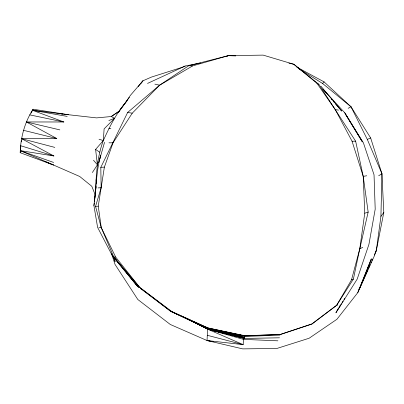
<?xml version="1.0" encoding="UTF-8"?>
<svg xmlns="http://www.w3.org/2000/svg" width="404" height="404" viewBox="0 0 404 404"><rect width="100%" height="100%" fill="white"/><g stroke="black" fill="none" stroke-linecap="round" stroke-linejoin="round"><path stroke-width="0.61" d="M111.605 253.672L115.044 264.443L137.814 299.5L170.281 324.473L207.045 340.542L242.728 348.884L276.897 348.46L309.126 338.244L336.916 319.286L357.772 292.647L374.276 256.05L376.346 250.414L380.916 216.357L381.937 173.73L370.66 137.956L351.02 106.797L324.084 81.896L296.667 67.024M95.405 194.683C96.127 176.452 96.788 157.812 103.323 140.557C109.691 126.432 116.761 112.408 127.134 100.758M95.167 194.733L91.799 186.284L79.74 176.498L53.51 165.024L20.2 152.707C20.579 137.431 24.76 122.114 33.078 109.232L68.231 114.701L96.566 117.892L111.267 116.529L119.135 111.252L124.816 103.687L130.391 95.364L142.976 80.775L151.5 77.063L182.537 67.21L185.163 66.034L200.475 63.034M213.221 341.693L207.045 340.542L207.585 329.159L244.016 338.163L240.405 337.168M207.292 335.295L243.183 344.642L207.585 329.159L243.461 339.37L243.183 344.642L207.045 340.542M92.375 172.518L97.404 164.827L95.602 149.419L103.323 140.557L104.116 128.861L114.59 118.301L111.267 116.529L119.135 111.252L129.351 97.324M20.518 149.576L20.826 146.021M367.716 270.029L359.08 289.643L359.201 288.461M94.708 199.51L94.455 201.975C96.142 186.335 96.536 170.387 100.641 155.136L100.162 158.252M94.839 198.278L96.041 186.577L93.915 205.56L97.611 227.412L112.635 256.282L137.385 286.153L139.38 287.658M20.2 152.707L20.367 151.349M280.063 334.588L311.939 324.059L336.653 305.303L353.389 279.098L359.797 248.713L364.751 213.216L363.221 176.376L355.641 141.183L318.913 84.421L293.814 64.271L263.15 55.116L228.3 55.666L188.703 65.731L159.605 85.199L127.654 112.448L100.813 167.332L101.146 187.708L95.556 206.399L101.252 227.614L113.736 256.894L137.385 286.153M21.452 141.834L21.634 140.637M279.517 337.8L244.481 338.436L244.471 337.593L207.252 328.538L170.771 311.338L139.809 287.502L115.706 257.126L101.252 227.614L98.253 206.171L104.373 167.13L113.039 142.824L132.249 113.186L159.605 85.199L192.708 65.862L228.3 55.666L235.779 55.924M93.915 205.56L94.299 203.187M374.316 255.03L376.346 250.414L383.8 212.484L381.937 173.73L367.292 139.4L351.02 106.797L322.599 83.482L298.132 68.276M140.375 288.411L170.256 310.999L207.252 328.538L244.577 335.956L280.31 334.456L311.903 323.917L336.653 305.303L351.525 279.821L359.797 248.713L368.155 212.08L363.221 176.376L352.056 141.233L335.259 109.575L316.847 83.168L293.814 64.271L288.911 63.125M98.677 162.842L104.535 142.324M359.08 289.643L371.357 258.848L357.772 292.647M368.221 268.872L369.998 264.837M370.761 263.105L371.271 261.954M371.776 260.797L372.538 259.065M33.078 109.232L31.052 113.15M367.453 268.185L368.009 267.074M375.235 252.636L376.346 250.414M338.532 308.106L335.896 312.837L341.41 303.737M342.057 302.667L343.031 301.061M344.001 299.455L344.652 298.384M339.522 306.495L340.178 305.424M280.31 334.456L244.925 335.724L207.989 327.987L207.252 328.538L208.004 329.28L244.481 338.436M380.916 216.357L383.8 212.484M141.041 83.214L142.976 80.775L138.168 86.618M337.209 310.257L338.653 308.499L357.207 279.088L368.918 244.415L375.2 209.166L374.033 174.796L363.378 142.753L344.718 112.751L322.821 88.981L326.836 93.677M118.332 112.186L119.135 111.252L118.15 112.034M322.599 83.482L324.084 81.896M207.474 328.2L244.577 335.956L244.925 335.724M378.694 175.75L381.937 173.73M348.127 108.317L351.02 106.797M147.551 83.416L185.163 66.034M359.797 248.713L362.777 247.42M367.292 139.4L370.66 137.956M226.664 56.338L228.3 55.666M108.853 120.533L114.59 118.301M351.525 279.821L353.389 279.098M364.751 213.216L368.155 212.08M363.221 176.376L366.716 175.77M108.898 128.624L110.863 128.346M95.556 206.399L98.253 206.171M98.046 187.9L101.146 187.708M98.924 227.755L101.252 227.614M100.813 167.332L104.373 167.13M336.653 305.303L337.33 305.262M199.379 324.624L207.252 328.538L244.375 336.481L279.871 335.098M352.056 141.233L355.641 141.183M45.95 161.903L53.51 165.024L20.291 150.642L53.873 155.964L21.564 138.683L56.792 138.527L26.376 121.963L63.837 121.978L32.406 110.247L68.231 114.701L64.499 114.332M108.979 142.809L113.039 142.824M188.703 65.731L192.708 65.862M243.461 339.37L277.891 340.819M61.388 114.019L62.63 114.145M244.577 335.956L207.989 327.987L171.761 311.519L139.809 287.502L138.259 287.022L113.736 256.894L115.706 257.126M127.654 112.448L132.249 113.186M335.259 109.575L338.512 110.13M32.406 110.247L67.19 116.392M171.761 311.519L170.771 311.338L207.989 327.987M29.75 114.877L63.837 121.978M154.878 84.128L159.605 85.199M244.375 336.481L244.471 337.593L207.606 329.144L185.795 318.039M192.41 321.367L208.004 329.28L244.471 337.593M26.376 121.963L59.817 129.881M23.568 130.33L56.792 138.527M198.576 324.25L208.004 329.28L244.016 338.163M21.564 138.683L54.798 147.394M224.159 332.694L225.361 333.027M229.573 334.189L230.78 334.517M237.395 336.34L239.203 336.84M99.036 139.244L103.323 140.557M20.609 145.708L53.873 155.964M20.291 150.642L53.591 162.443M192.627 321.261L196.566 323.22M186.84 318.544L191.299 320.801M198.647 324.205L208.004 329.28M316.847 83.168L318.913 84.421M95.602 149.419L99.652 152.202M331.25 98.849L332.053 99.788M333.26 101.197L334.462 102.606M335.264 103.545L341.688 111.065L320.922 86.183M93.486 160.231L97.404 164.827M113.736 256.894L139.809 287.502M345.657 114.534L362.403 141.915L344.718 112.751M96.091 179.704L96.359 183.295M115.054 261.514L113.428 256.798L115.054 261.514M95.561 192.824L95.49 191.607L95.556 192.829"/></g></svg>
